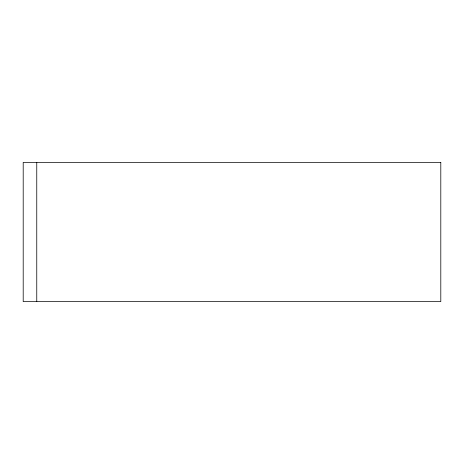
<?xml version="1.0" encoding="UTF-8"?>
<svg xmlns="http://www.w3.org/2000/svg" width="464" height="464" viewBox="0 0 464 464"><rect width="100%" height="100%" fill="white"/><g stroke="black" fill="none" stroke-linecap="round" stroke-linejoin="round"><path stroke-width="0.7" d="M36.76 162.4L36.76 301.6M440.8 162.4L23.2 162.4L23.2 301.6L440.8 301.6L440.8 162.4"/></g></svg>
